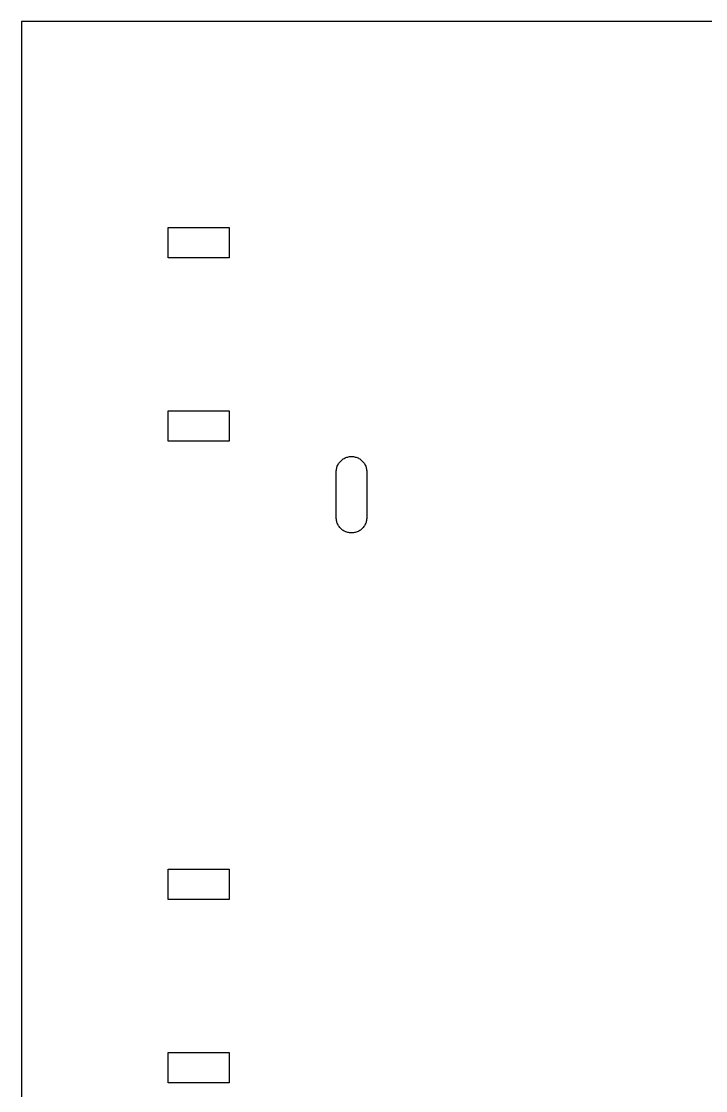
# Model space of a CAD drawing. Header units: metres. Extents: x 0 to 448, y 0 to 625.
# Drawn here: x 0 to 224, y 274.9 to 624.8 of the extents above; entities that cross this region are included whole.
import ezdxf

# ---------------------------------------------------------------- set-up
doc = ezdxf.new("R2010")
doc.units = ezdxf.units.M

msp = doc.modelspace()

# ---------------------------------------------------------------- linework, layer by layer
for p, q in [((448, 624.8), (0, 624.8)), ((0, 624.8), (0, 0)), ((48.0741, 547.4), (48.0741, 557.4)), ((48.0741, 557.4), (68.0741, 557.4)), ((68.0741, 557.4), (68.0741, 547.4)), ((68.0741, 547.4), (48.0741, 547.4)), ((48.0741, 487.4), (48.0741, 497.4)), ((48.0741, 497.4), (68.0741, 497.4)), ((68.0741, 497.4), (68.0741, 487.4)), ((68.0741, 487.4), (48.0741, 487.4)), ((103.425, 479.241), (103.55, 479.529)), ((103.55, 479.529), (103.693, 479.809)), ((103.693, 479.809), (103.852, 480.079)), ((103.852, 480.079), (104.029, 480.339)), ((104.029, 480.339), (104.221, 480.587)), ((104.221, 480.587), (104.429, 480.823)), ((104.429, 480.823), (104.651, 481.045)), ((104.651, 481.045), (104.887, 481.253)), ((104.887, 481.253), (105.135, 481.445)), ((105.135, 481.445), (105.395, 481.622)), ((105.395, 481.622), (105.665, 481.782)), ((105.665, 481.782), (105.945, 481.924)), ((105.945, 481.924), (106.233, 482.049)), ((106.233, 482.049), (106.529, 482.155)), ((106.529, 482.155), (106.831, 482.243)), ((106.831, 482.243), (107.137, 482.311)), ((107.137, 482.311), (107.447, 482.361)), ((107.447, 482.361), (107.76, 482.39)), ((107.76, 482.39), (108.074, 482.4)), ((108.074, 482.4), (108.388, 482.39)), ((108.388, 482.39), (108.701, 482.361)), ((108.701, 482.361), (109.011, 482.311)), ((109.011, 482.311), (109.318, 482.243)), ((109.318, 482.243), (109.619, 482.155)), ((109.619, 482.155), (109.915, 482.049)), ((109.915, 482.049), (110.203, 481.924)), ((110.203, 481.924), (110.483, 481.782)), ((110.483, 481.782), (110.753, 481.622)), ((110.753, 481.622), (111.013, 481.445)), ((111.013, 481.445), (111.261, 481.253)), ((111.261, 481.253), (111.497, 481.045)), ((111.497, 481.045), (111.719, 480.823)), ((111.719, 480.823), (111.927, 480.587)), ((111.927, 480.587), (112.119, 480.339)), ((112.119, 480.339), (112.296, 480.079)), ((112.296, 480.079), (112.456, 479.809)), ((112.456, 479.809), (112.598, 479.529)), ((112.598, 479.529), (112.723, 479.241)), ((103.074, 477.4), (103.084, 477.714)), ((103.074, 462.4), (103.074, 477.4)), ((103.084, 477.714), (103.113, 478.027)), ((103.113, 478.027), (103.163, 478.337)), ((103.163, 478.337), (103.231, 478.643)), ((103.231, 478.643), (103.319, 478.945)), ((103.319, 478.945), (103.425, 479.241)), ((112.723, 479.241), (112.829, 478.945)), ((112.829, 478.945), (112.917, 478.643)), ((112.917, 478.643), (112.986, 478.337)), ((112.986, 478.337), (113.035, 478.027)), ((113.035, 478.027), (113.064, 477.714)), ((113.064, 477.714), (113.074, 477.4)), ((113.074, 477.4), (113.074, 462.4)), ((103.084, 462.086), (103.074, 462.4)), ((103.113, 461.773), (103.084, 462.086)), ((113.064, 462.086), (113.035, 461.773)), ((113.074, 462.4), (113.064, 462.086)), ((103.163, 461.463), (103.113, 461.773)), ((103.231, 461.157), (103.163, 461.463)), ((103.319, 460.855), (103.231, 461.157)), ((103.425, 460.559), (103.319, 460.855)), ((103.55, 460.271), (103.425, 460.559)), ((103.693, 459.991), (103.55, 460.271)), ((103.852, 459.721), (103.693, 459.991)), ((104.029, 459.461), (103.852, 459.721)), ((104.221, 459.213), (104.029, 459.461)), ((104.429, 458.977), (104.221, 459.213)), ((104.651, 458.755), (104.429, 458.977)), ((104.887, 458.547), (104.651, 458.755)), ((105.135, 458.355), (104.887, 458.547)), ((111.261, 458.547), (111.013, 458.355)), ((111.497, 458.755), (111.261, 458.547)), ((111.719, 458.977), (111.497, 458.755)), ((111.927, 459.213), (111.719, 458.977)), ((112.119, 459.461), (111.927, 459.213)), ((112.296, 459.721), (112.119, 459.461)), ((112.456, 459.991), (112.296, 459.721)), ((112.598, 460.271), (112.456, 459.991)), ((112.723, 460.559), (112.598, 460.271)), ((112.829, 460.855), (112.723, 460.559)), ((112.917, 461.157), (112.829, 460.855)), ((112.986, 461.463), (112.917, 461.157)), ((113.035, 461.773), (112.986, 461.463)), ((105.395, 458.178), (105.135, 458.355)), ((105.665, 458.018), (105.395, 458.178)), ((105.945, 457.876), (105.665, 458.018)), ((106.233, 457.751), (105.945, 457.876)), ((106.529, 457.645), (106.233, 457.751)), ((106.831, 457.557), (106.529, 457.645)), ((107.137, 457.489), (106.831, 457.557)), ((107.447, 457.439), (107.137, 457.489)), ((107.76, 457.41), (107.447, 457.439)), ((108.074, 457.4), (107.76, 457.41)), ((108.388, 457.41), (108.074, 457.4)), ((108.701, 457.439), (108.388, 457.41)), ((109.011, 457.489), (108.701, 457.439)), ((109.318, 457.557), (109.011, 457.489)), ((109.619, 457.645), (109.318, 457.557)), ((109.915, 457.751), (109.619, 457.645)), ((110.203, 457.876), (109.915, 457.751)), ((110.483, 458.018), (110.203, 457.876)), ((110.753, 458.178), (110.483, 458.018)), ((111.013, 458.355), (110.753, 458.178)), ((48.0741, 337.4), (48.0741, 347.4)), ((48.0741, 347.4), (68.0741, 347.4)), ((68.0741, 347.4), (68.0741, 337.4)), ((68.0741, 337.4), (48.0741, 337.4)), ((48.0741, 277.4), (48.0741, 287.4)), ((48.0741, 287.4), (68.0741, 287.4)), ((68.0741, 287.4), (68.0741, 277.4)), ((68.0741, 277.4), (48.0741, 277.4))]:
    msp.add_line(p, q)

doc.saveas('drawing.dxf')
